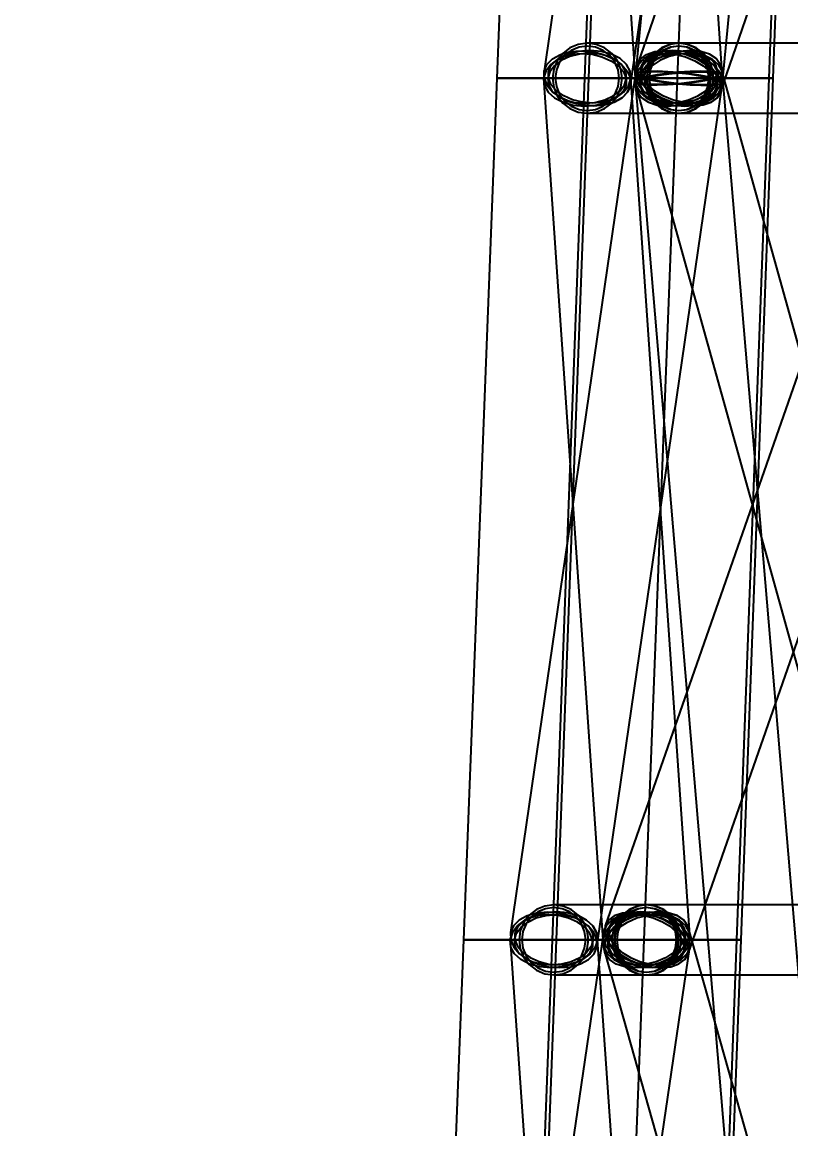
# Model space of a CAD drawing. Header units: millimetres. Extents: x -123812 to 252100, y -3000 to 639000.
# Drawn here: x -18891 to -14430, y 318903 to 325326 of the extents above; entities that cross this region are included whole.
import ezdxf

# ---------------------------------------------------------------- set-up
doc = ezdxf.new("R2010")
doc.units = ezdxf.units.MM
doc.layers.add('D-STR-DIM', color=7, linetype='Continuous', lineweight=13)
doc.layers.add('D-STR-STRC', color=7, linetype='Continuous', lineweight=25)
doc.styles.add('OpenSansCondensed-Light', font='OpenSansCondensed-Light.ttf')
doc.styles.add('TOWER_UNICODE', font='Arial Unicode.ttf')
doc.dimstyles.new('EZDXF', dxfattribs={"dimtxt": 0.25, "dimasz": 0.175, "dimexe": 0.375, "dimexo": 0.125, "dimgap": 0.1, "dimtad": 1, "dimlfac": 100, "dimzin": 12, "dimdsep": 46, "dimtxsty": 'OpenSansCondensed-Light', "dimblk": 'ARCHTICK', "dimcen": 2.5, "dimazin": 3, "dimtfac": 0.5, "dimtmove": 2, "dimatfit": 3})

# ---------------------------------------------------------------- blocks, each defined once
blk = doc.blocks.new('_ARCHTICK')
at = {"color": 0, "linetype": 'BYBLOCK', "const_width": 0.15}
blk.add_lwpolyline([(-0.5, -0.5), (0.5, 0.5)], dxfattribs=at)

msp = doc.modelspace()

# ---------------------------------------------------------------- linework, layer by layer
at = {"layer": 'D-STR-STRC'}
for points in [[(-12930.5, 350023.9), (-15332, 325023.9), (-15323.4, 325014.5), (-15298.2, 325004.2), (-15258, 324993.5), (-15205.6, 324983.3), (-15144.6, 324974.3), (-15079.2, 324967), (-15013.7, 324961.9), (-14952.7, 324959.5), (-14900.4, 324959.8), (-14860.2, 324962.8), (-14834.9, 324968.4), (-14826.3, 324976.1), (-12424.8, 349976.1)], [(-13592.3, 330080), (-15320.2, 325080), (-15322.9, 325041.4), (-15309, 325000), (-15279.4, 324958.6), (-15236.1, 324920), (-15182.2, 324886.9), (-15121.2, 324861.5), (-15057.4, 324845.5), (-14995.1, 324840), (-14938.5, 324845.5), (-14891.5, 324861.5), (-14857.2, 324886.9), (-14838.1, 324920), (-13110.2, 329920)], [(-15141.9, 330041.4), (-15861.6, 325041.4), (-15861.1, 325000), (-15843.5, 324958.6), (-15810.1, 324920), (-15763.1, 324886.9), (-15705.8, 324861.5), (-15642, 324845.5), (-15576.1, 324840), (-15512.6, 324845.5), (-15455.8, 324861.5), (-15409.6, 324886.9), (-15377.1, 324920), (-15360.6, 324958.6), (-14640.8, 329958.6)], [(-15669.8, 330000), (-15332.3, 325000), (-15327.9, 324958.6), (-15306.6, 324920), (-15269.8, 324886.9), (-15220, 324861.5), (-15160.5, 324845.5), (-15095.6, 324840), (-15029.5, 324845.5), (-14966.8, 324861.5), (-14911.8, 324886.9), (-14868.2, 324920), (-14838.9, 324958.6), (-14826.1, 325000), (-15163.5, 330000)], [(-13519.6, 325203.2), (-15079.2, 325203.2), (-15127.8, 325196.3), (-15173, 325176), (-15211.9, 325143.7), (-15241.8, 325101.6), (-15260.5, 325052.6), (-15266.9, 325000), (-15260.5, 324947.4), (-15241.8, 324898.4), (-15211.9, 324856.3), (-15173, 324824), (-15127.8, 324803.7), (-15079.2, 324796.8), (-13519.6, 324796.8)], [(-13519.6, 325203.2), (-15079.2, 325203.2), (-15127.8, 325196.3), (-15173, 325176), (-15211.9, 325143.7), (-15241.8, 325101.6), (-15260.5, 325052.6), (-15266.9, 325000), (-15260.5, 324947.4), (-15241.8, 324898.4), (-15211.9, 324856.3), (-15173, 324824), (-15127.8, 324803.7), (-15079.2, 324796.8), (-13519.6, 324796.8)], [(-13447.8, 320080.6), (-14839, 325080.6), (-14863.2, 325114), (-14902.1, 325139.6), (-14953.1, 325155.7), (-15012.7, 325161.2), (-15076.8, 325155.7), (-15141, 325139.6), (-15201.1, 325114), (-15252.9, 325080.6), (-15292.8, 325041.7), (-15318.1, 325000), (-15327.2, 324958.3), (-15319.4, 324919.4), (-13928.2, 319919.4)], [(-13760.4, 325080.6), (-15507.8, 320080.6), (-15510.6, 320041.7), (-15496.8, 320000), (-15467.4, 319958.3), (-15424.3, 319919.4), (-15370.4, 319886), (-15309.6, 319860.4), (-15245.8, 319844.3), (-15183.4, 319838.8), (-15126.8, 319844.3), (-15079.7, 319860.4), (-15045.4, 319886), (-15026.2, 319919.4), (-13278.8, 324919.4)], [(-12710.3, 300021), (-14826.1, 325021), (-14834.7, 325029.3), (-14860, 325035.5), (-14900.2, 325039.4), (-14952.6, 325040.5), (-15013.7, 325038.9), (-15079.2, 325034.7), (-15144.7, 325028), (-15205.7, 325019.5), (-15258.2, 325009.6), (-15298.4, 324999.1), (-15323.7, 324988.7), (-15332.3, 324979), (-13216.5, 299979)], [(-13688, 320203.2), (-15267, 320203.2), (-15315.6, 320196.3), (-15360.9, 320176), (-15399.7, 320143.7), (-15429.6, 320101.6), (-15448.3, 320052.6), (-15454.7, 320000), (-15448.3, 319947.4), (-15429.6, 319898.4), (-15399.7, 319856.3), (-15360.9, 319824), (-15315.6, 319803.7), (-15267, 319796.8), (-13688, 319796.8)], [(-13688, 320203.2), (-15267, 320203.2), (-15315.6, 320196.3), (-15360.9, 320176), (-15399.7, 320143.7), (-15429.6, 320101.6), (-15448.3, 320052.6), (-15454.7, 320000), (-15448.3, 319947.4), (-15429.6, 319898.4), (-15399.7, 319856.3), (-15360.9, 319824), (-15315.6, 319803.7), (-15267, 319796.8), (-13688, 319796.8)], [(-15749.6, 314958), (-15016.6, 319958), (-15017, 320000), (-15034.4, 320042), (-15067.7, 320081.2), (-15114.6, 320114.8), (-15171.8, 320140.6), (-15235.6, 320156.8), (-15301.4, 320162.4), (-15365, 320156.8), (-15421.8, 320140.6), (-15468.1, 320114.8), (-15500.7, 320081.2), (-15517.4, 320042), (-16250.4, 315042)], [(-15201.7, 315000), (-15552.5, 320000), (-15556.8, 320042), (-15578.1, 320081.2), (-15614.9, 320114.8), (-15664.7, 320140.6), (-15724.1, 320156.8), (-15789.1, 320162.4), (-15855.1, 320156.8), (-15917.8, 320140.6), (-15972.9, 320114.8), (-16016.5, 320081.2), (-16045.8, 320042), (-16058.6, 320000), (-15707.9, 315000)], [(-13616.3, 315081.2), (-15026.9, 320081.2), (-15051.2, 320114.8), (-15090.1, 320140.6), (-15141.1, 320156.8), (-15200.7, 320162.4), (-15264.8, 320156.8), (-15329, 320140.6), (-15389.1, 320114.8), (-15440.8, 320081.2), (-15480.6, 320042), (-15505.9, 320000), (-15514.9, 319958), (-15507.1, 319918.8), (-14096.5, 314918.8)]]:
    msp.add_lwpolyline(points, dxfattribs=at)
for points in [[(-16135.3, 325000), (-15087, 325000), (-14893, 330000), (-15940.4, 330000)], [(-15626.9, 325000), (-14531.5, 325000), (-14344.8, 330000), (-15437.9, 330000)], [(-15603.3, 325000), (-14555, 325000), (-14367.7, 330000), (-15415, 330000)], [(-15812.6, 325000), (-15805.7, 324947.4), (-15785.6, 324898.4), (-15753.6, 324856.3), (-15711.8, 324824), (-15663.3, 324803.7), (-15611.1, 324796.8), (-15079.2, 324796.8), (-15027, 324803.7), (-14978.4, 324824), (-14936.7, 324856.3), (-14904.7, 324898.4), (-14884.6, 324947.4), (-14877.7, 325000), (-14884.6, 325052.6), (-14904.7, 325101.6), (-14936.7, 325143.7), (-14978.4, 325176), (-15027, 325196.3), (-15079.2, 325203.2), (-15611.1, 325203.2), (-15663.3, 325196.3), (-15711.8, 325176), (-15753.6, 325143.7), (-15785.6, 325101.6), (-15805.7, 325052.6)], [(-15812.6, 325000), (-15805.7, 324947.4), (-15785.6, 324898.4), (-15753.6, 324856.3), (-15711.8, 324824), (-15663.3, 324803.7), (-15611.1, 324796.8), (-15559, 324803.7), (-15510.4, 324824), (-15468.7, 324856.3), (-15436.6, 324898.4), (-15416.5, 324947.4), (-15409.6, 325000), (-15416.5, 325052.6), (-15436.6, 325101.6), (-15468.7, 325143.7), (-15510.4, 325176), (-15559, 325196.3), (-15611.1, 325203.2), (-15663.3, 325196.3), (-15711.8, 325176), (-15753.6, 325143.7), (-15785.6, 325101.6), (-15805.7, 325052.6)], [(-15812.6, 325000), (-15805.7, 324947.4), (-15785.6, 324898.4), (-15753.6, 324856.3), (-15711.8, 324824), (-15663.3, 324803.7), (-15611.1, 324796.8), (-15079.2, 324796.8), (-15027, 324803.7), (-14978.4, 324824), (-14936.7, 324856.3), (-14904.7, 324898.4), (-14884.6, 324947.4), (-14877.7, 325000), (-14884.6, 325052.6), (-14904.7, 325101.6), (-14936.7, 325143.7), (-14978.4, 325176), (-15027, 325196.3), (-15079.2, 325203.2), (-15611.1, 325203.2), (-15663.3, 325196.3), (-15711.8, 325176), (-15753.6, 325143.7), (-15785.6, 325101.6), (-15805.7, 325052.6)], [(-15812.6, 325000), (-15805.7, 324947.4), (-15785.6, 324898.4), (-15753.6, 324856.3), (-15711.8, 324824), (-15663.3, 324803.7), (-15611.1, 324796.8), (-15559, 324803.7), (-15510.4, 324824), (-15468.7, 324856.3), (-15436.6, 324898.4), (-15416.5, 324947.4), (-15409.6, 325000), (-15416.5, 325052.6), (-15436.6, 325101.6), (-15468.7, 325143.7), (-15510.4, 325176), (-15559, 325196.3), (-15611.1, 325203.2), (-15663.3, 325196.3), (-15711.8, 325176), (-15753.6, 325143.7), (-15785.6, 325101.6), (-15805.7, 325052.6)], [(-15796.7, 325000), (-15790.4, 324951.5), (-15771.8, 324906.4), (-15742.3, 324867.6), (-15703.9, 324837.9), (-15659.1, 324819.2), (-15611.1, 324812.8), (-15563.1, 324819.2), (-15518.3, 324837.9), (-15479.9, 324867.6), (-15450.4, 324906.4), (-15431.8, 324951.5), (-15425.5, 325000), (-15431.8, 325048.5), (-15450.4, 325093.6), (-15479.9, 325132.4), (-15518.3, 325162.1), (-15563.1, 325180.8), (-15611.1, 325187.2), (-15659.1, 325180.8), (-15703.9, 325162.1), (-15742.3, 325132.4), (-15771.8, 325093.6), (-15790.4, 325048.5)], [(-15796.7, 325000), (-15790.4, 324951.5), (-15771.8, 324906.4), (-15742.3, 324867.6), (-15703.9, 324837.9), (-15659.1, 324819.2), (-15611.1, 324812.8), (-15563.1, 324819.2), (-15518.3, 324837.9), (-15479.9, 324867.6), (-15450.4, 324906.4), (-15431.8, 324951.5), (-15425.5, 325000), (-15431.8, 325048.5), (-15450.4, 325093.6), (-15479.9, 325132.4), (-15518.3, 325162.1), (-15563.1, 325180.8), (-15611.1, 325187.2), (-15659.1, 325180.8), (-15703.9, 325162.1), (-15742.3, 325132.4), (-15771.8, 325093.6), (-15790.4, 325048.5)], [(-15280.6, 325000), (-15273.8, 324947.4), (-15253.6, 324898.4), (-15221.6, 324856.3), (-15179.9, 324824), (-15131.3, 324803.7), (-15079.2, 324796.8), (-15027, 324803.7), (-14978.4, 324824), (-14936.7, 324856.3), (-14904.7, 324898.4), (-14884.6, 324947.4), (-14877.7, 325000), (-14884.6, 325052.6), (-14904.7, 325101.6), (-14936.7, 325143.7), (-14978.4, 325176), (-15027, 325196.3), (-15079.2, 325203.2), (-15131.3, 325196.3), (-15179.9, 325176), (-15221.6, 325143.7), (-15253.6, 325101.6), (-15273.8, 325052.6)], [(-15280.6, 325000), (-15273.8, 324947.4), (-15253.6, 324898.4), (-15221.6, 324856.3), (-15179.9, 324824), (-15131.3, 324803.7), (-15079.2, 324796.8), (-15027, 324803.7), (-14978.4, 324824), (-14936.7, 324856.3), (-14904.7, 324898.4), (-14884.6, 324947.4), (-14877.7, 325000), (-14884.6, 325052.6), (-14904.7, 325101.6), (-14936.7, 325143.7), (-14978.4, 325176), (-15027, 325196.3), (-15079.2, 325203.2), (-15131.3, 325196.3), (-15179.9, 325176), (-15221.6, 325143.7), (-15253.6, 325101.6), (-15273.8, 325052.6)], [(-15266.9, 325000), (-15260.5, 324947.4), (-15241.8, 324898.4), (-15211.9, 324856.3), (-15173, 324824), (-15127.8, 324803.7), (-15079.2, 324796.8), (-15030.6, 324803.7), (-14985.3, 324824), (-14946.4, 324856.3), (-14916.6, 324898.4), (-14897.8, 324947.4), (-14891.4, 325000), (-14897.8, 325052.6), (-14916.6, 325101.6), (-14946.4, 325143.7), (-14985.3, 325176), (-15030.6, 325196.3), (-15079.2, 325203.2), (-15127.8, 325196.3), (-15173, 325176), (-15211.9, 325143.7), (-15241.8, 325101.6), (-15260.5, 325052.6)], [(-15266.9, 325000), (-15260.5, 324947.4), (-15241.8, 324898.4), (-15211.9, 324856.3), (-15173, 324824), (-15127.8, 324803.7), (-15079.2, 324796.8), (-15030.6, 324803.7), (-14985.3, 324824), (-14946.4, 324856.3), (-14916.6, 324898.4), (-14897.8, 324947.4), (-14891.4, 325000), (-14897.8, 325052.6), (-14916.6, 325101.6), (-14946.4, 325143.7), (-14985.3, 325176), (-15030.6, 325196.3), (-15079.2, 325203.2), (-15127.8, 325196.3), (-15173, 325176), (-15211.9, 325143.7), (-15241.8, 325101.6), (-15260.5, 325052.6)], [(-15264.8, 325000), (-15258.4, 324951.5), (-15239.9, 324906.4), (-15210.4, 324867.6), (-15172, 324837.9), (-15127.2, 324819.2), (-15079.2, 324812.8), (-15031.1, 324819.2), (-14986.4, 324837.9), (-14947.9, 324867.6), (-14918.4, 324906.4), (-14899.9, 324951.5), (-14893.6, 325000), (-14899.9, 325048.5), (-14918.4, 325093.6), (-14947.9, 325132.4), (-14986.4, 325162.1), (-15031.1, 325180.8), (-15079.2, 325187.2), (-15127.2, 325180.8), (-15172, 325162.1), (-15210.4, 325132.4), (-15239.9, 325093.6), (-15258.4, 325048.5)], [(-15264.8, 325000), (-15258.4, 324951.5), (-15239.9, 324906.4), (-15210.4, 324867.6), (-15172, 324837.9), (-15127.2, 324819.2), (-15079.2, 324812.8), (-15031.1, 324819.2), (-14986.4, 324837.9), (-14947.9, 324867.6), (-14918.4, 324906.4), (-14899.9, 324951.5), (-14893.6, 325000), (-14899.9, 325048.5), (-14918.4, 325093.6), (-14947.9, 325132.4), (-14986.4, 325162.1), (-15031.1, 325180.8), (-15079.2, 325187.2), (-15127.2, 325180.8), (-15172, 325162.1), (-15210.4, 325132.4), (-15239.9, 325093.6), (-15258.4, 325048.5)], [(-15252.1, 325000), (-15246.2, 324951.5), (-15229, 324906.4), (-15201.5, 324867.6), (-15165.7, 324837.9), (-15123.9, 324819.2), (-15079.2, 324812.8), (-15034.4, 324819.2), (-14992.7, 324837.9), (-14956.9, 324867.6), (-14929.4, 324906.4), (-14912.1, 324951.5), (-14906.2, 325000), (-14912.1, 325048.5), (-14929.4, 325093.6), (-14956.9, 325132.4), (-14992.7, 325162.1), (-15034.4, 325180.8), (-15079.2, 325187.2), (-15123.9, 325180.8), (-15165.7, 325162.1), (-15201.5, 325132.4), (-15229, 325093.6), (-15246.2, 325048.5)], [(-15252.1, 325000), (-15246.2, 324951.5), (-15229, 324906.4), (-15201.5, 324867.6), (-15165.7, 324837.9), (-15123.9, 324819.2), (-15079.2, 324812.8), (-15034.4, 324819.2), (-14992.7, 324837.9), (-14956.9, 324867.6), (-14929.4, 324906.4), (-14912.1, 324951.5), (-14906.2, 325000), (-14912.1, 325048.5), (-14929.4, 325093.6), (-14956.9, 325132.4), (-14992.7, 325162.1), (-15034.4, 325180.8), (-15079.2, 325187.2), (-15123.9, 325180.8), (-15165.7, 325162.1), (-15201.5, 325132.4), (-15229, 325093.6), (-15246.2, 325048.5)], [(-16056, 320041.7), (-16055.5, 320000), (-16038, 319958.3), (-16004.7, 319919.4), (-15957.8, 319886), (-15900.5, 319860.4), (-15836.7, 319844.3), (-15770.8, 319838.8), (-15707.3, 319844.3), (-15650.5, 319860.4), (-15604.2, 319886), (-15571.7, 319919.4), (-15555.1, 319958.3), (-14828.7, 324958.3), (-14829.2, 325000), (-14846.7, 325041.7), (-14880, 325080.6), (-14927, 325114), (-14984.3, 325139.6), (-15048, 325155.7), (-15113.9, 325161.2), (-15177.4, 325155.7), (-15234.3, 325139.6), (-15280.5, 325114), (-15313, 325080.6), (-15329.6, 325041.7)], [(-15864.2, 325000), (-15520.1, 320000), (-15515.7, 319958.3), (-15494.4, 319919.4), (-15457.6, 319886), (-15407.8, 319860.4), (-15348.4, 319844.3), (-15283.4, 319838.8), (-15217.4, 319844.3), (-15154.7, 319860.4), (-15099.7, 319886), (-15056, 319919.4), (-15026.8, 319958.3), (-15013.9, 320000), (-15358, 325000), (-15362.4, 325041.7), (-15383.7, 325080.6), (-15420.5, 325114), (-15470.3, 325139.6), (-15529.7, 325155.7), (-15594.7, 325161.2), (-15660.7, 325155.7), (-15723.4, 325139.6), (-15778.4, 325114), (-15822.1, 325080.6), (-15851.3, 325041.7)], [(-15864.2, 325000), (-15859.9, 324958.3), (-15838.5, 324919.4), (-15801.7, 324886), (-15751.9, 324860.4), (-15692.5, 324844.3), (-15627.6, 324838.8), (-15561.5, 324844.3), (-15498.8, 324860.4), (-15443.8, 324886), (-15400.1, 324919.4), (-15370.9, 324958.3), (-15358, 325000), (-15362.4, 325041.7), (-15383.7, 325080.6), (-15420.5, 325114), (-15470.3, 325139.6), (-15529.7, 325155.7), (-15594.7, 325161.2), (-15660.7, 325155.7), (-15723.4, 325139.6), (-15778.4, 325114), (-15822.1, 325080.6), (-15851.3, 325041.7)], [(-15361.1, 325000), (-15360.6, 324958.6), (-15377.1, 324920), (-15409.6, 324886.9), (-15455.8, 324861.5), (-15512.6, 324845.5), (-15576.1, 324840), (-15642, 324845.5), (-15705.8, 324861.5), (-15763.1, 324886.9), (-15810.1, 324920), (-15843.5, 324958.6), (-15861.1, 325000), (-15861.6, 325041.4), (-15845.1, 325080), (-15812.6, 325113.1), (-15766.4, 325138.5), (-15709.6, 325154.5), (-15646.1, 325160), (-15580.2, 325154.5), (-15516.5, 325138.5), (-15459.1, 325113.1), (-15412.1, 325080), (-15378.7, 325041.4)], [(-15839.3, 325000), (-15835.4, 324962.4), (-15816.2, 324927.3), (-15783, 324897.2), (-15738.1, 324874.2), (-15684.5, 324859.6), (-15625.9, 324854.7), (-15566.4, 324859.6), (-15509.9, 324874.2), (-15460.2, 324897.2), (-15420.9, 324927.3), (-15394.5, 324962.4), (-15382.9, 325000), (-15386.9, 325037.6), (-15406.1, 325072.7), (-15439.3, 325102.8), (-15484.2, 325125.8), (-15537.7, 325140.4), (-15596.3, 325145.3), (-15655.8, 325140.4), (-15712.4, 325125.8), (-15762, 325102.8), (-15801.3, 325072.7), (-15827.7, 325037.6)], [(-15385.7, 325000), (-15385.3, 324962.7), (-15400.2, 324927.9), (-15429.4, 324898), (-15471.1, 324875.1), (-15522.3, 324860.7), (-15579.5, 324855.8), (-15638.9, 324860.7), (-15696.4, 324875.1), (-15748.1, 324898), (-15790.5, 324927.9), (-15820.6, 324962.7), (-15836.5, 325000), (-15837, 325037.3), (-15822.1, 325072.1), (-15792.8, 325102), (-15751.1, 325124.9), (-15699.9, 325139.3), (-15642.7, 325144.2), (-15583.3, 325139.3), (-15525.8, 325124.9), (-15474.1, 325102), (-15431.7, 325072.1), (-15401.6, 325037.3)], [(-14826.1, 325000), (-14838.9, 324958.6), (-14868.2, 324920), (-14911.8, 324886.9), (-14966.8, 324861.5), (-15029.5, 324845.5), (-15095.6, 324840), (-15160.5, 324845.5), (-15220, 324861.5), (-15269.8, 324886.9), (-15306.6, 324920), (-15327.9, 324958.6), (-15332.3, 325000), (-15319.4, 325041.4), (-15290.2, 325080), (-15246.5, 325113.1), (-15191.5, 325138.5), (-15128.8, 325154.5), (-15062.8, 325160), (-14997.8, 325154.5), (-14938.4, 325138.5), (-14888.6, 325113.1), (-14851.8, 325080), (-14830.4, 325041.4)], [(-15329.2, 325000), (-15311.7, 324958.3), (-15278.3, 324919.4), (-15231.4, 324886), (-15174.1, 324860.4), (-15110.3, 324844.3), (-15044.4, 324838.8), (-14980.9, 324844.3), (-14924.1, 324860.4), (-14877.8, 324886), (-14845.3, 324919.4), (-14828.7, 324958.3), (-14829.2, 325000), (-14846.7, 325041.7), (-14880, 325080.6), (-14927, 325114), (-14984.3, 325139.6), (-15048, 325155.7), (-15113.9, 325161.2), (-15177.4, 325155.7), (-15234.3, 325139.6), (-15280.5, 325114), (-15313, 325080.6), (-15329.6, 325041.7)], [(-15318.1, 325000), (-15327.2, 324958.3), (-15319.4, 324919.4), (-15295.2, 324886), (-15256.3, 324860.4), (-15205.3, 324844.3), (-15145.7, 324838.8), (-15081.6, 324844.3), (-15017.3, 324860.4), (-14957.2, 324886), (-14905.5, 324919.4), (-14865.6, 324958.3), (-14840.2, 325000), (-14831.1, 325041.7), (-14839, 325080.6), (-14863.2, 325114), (-14902.1, 325139.6), (-14953.1, 325155.7), (-15012.7, 325161.2), (-15076.8, 325155.7), (-15141, 325139.6), (-15201.1, 325114), (-15252.9, 325080.6), (-15292.8, 325041.7)], [(-14849.4, 325000), (-14835.5, 324958.6), (-14838.1, 324920), (-14857.2, 324886.9), (-14891.5, 324861.5), (-14938.5, 324845.5), (-14995.1, 324840), (-15057.4, 324845.5), (-15121.2, 324861.5), (-15182.2, 324886.9), (-15236.1, 324920), (-15279.4, 324958.6), (-15309, 325000), (-15322.9, 325041.4), (-15320.2, 325080), (-15301.1, 325113.1), (-15266.9, 325138.5), (-15219.9, 325154.5), (-15163.3, 325160), (-15100.9, 325154.5), (-15037.1, 325138.5), (-14976.2, 325113.1), (-14922.2, 325080), (-14879, 325041.4)], [(-14851, 325000), (-14862.6, 324962.7), (-14888.9, 324927.9), (-14928.3, 324898), (-14977.9, 324875.1), (-15034.4, 324860.7), (-15094, 324855.8), (-15152.5, 324860.7), (-15206.1, 324875.1), (-15251, 324898), (-15284.2, 324927.9), (-15303.4, 324962.7), (-15307.4, 325000), (-15295.8, 325037.3), (-15269.4, 325072.1), (-15230.1, 325102), (-15180.5, 325124.9), (-15123.9, 325139.3), (-15064.4, 325144.2), (-15005.8, 325139.3), (-14952.3, 325124.9), (-14907.3, 325102), (-14874.1, 325072.1), (-14854.9, 325037.3)], [(-15304.6, 325000), (-15288.8, 324962.4), (-15258.7, 324927.3), (-15216.4, 324897.2), (-15164.7, 324874.2), (-15107.3, 324859.6), (-15047.9, 324854.7), (-14990.6, 324859.6), (-14939.4, 324874.2), (-14897.7, 324897.2), (-14868.3, 324927.3), (-14853.4, 324962.4), (-14853.8, 325000), (-14869.6, 325037.6), (-14899.6, 325072.7), (-14941.9, 325102.8), (-14993.6, 325125.8), (-15051.1, 325140.4), (-15110.5, 325145.3), (-15167.8, 325140.4), (-15219, 325125.8), (-15260.7, 325102.8), (-15290, 325072.7), (-15305, 325037.6)], [(-15294.6, 325000), (-15302.8, 324962.4), (-15295.7, 324927.3), (-15273.9, 324897.2), (-15238.8, 324874.2), (-15192.9, 324859.6), (-15139.2, 324854.7), (-15081.3, 324859.6), (-15023.4, 324874.2), (-14969.2, 324897.2), (-14922.6, 324927.3), (-14886.6, 324962.4), (-14863.7, 325000), (-14855.5, 325037.6), (-14862.6, 325072.7), (-14884.4, 325102.8), (-14919.5, 325125.8), (-14965.5, 325140.4), (-15019.2, 325145.3), (-15077, 325140.4), (-15135, 325125.8), (-15189.1, 325102.8), (-15235.8, 325072.7), (-15271.8, 325037.6)], [(-14872, 325000), (-14859.5, 324962.7), (-14861.9, 324927.9), (-14879.1, 324898), (-14909.9, 324875.1), (-14952.3, 324860.7), (-15003.4, 324855.8), (-15059.6, 324860.7), (-15117.1, 324875.1), (-15172.1, 324898), (-15220.7, 324927.9), (-15259.7, 324962.7), (-15286.3, 325000), (-15298.9, 325037.3), (-15296.5, 325072.1), (-15279.3, 325102), (-15248.4, 325124.9), (-15206, 325139.3), (-15155, 325144.2), (-15098.8, 325139.3), (-15041.2, 325124.9), (-14986.3, 325102), (-14937.7, 325072.1), (-14898.7, 325037.3)], [(-16330.2, 320000), (-15280.9, 320000), (-15087, 325000), (-16135.3, 325000)], [(-15087, 325000), (-15104.8, 325000), (-15157.2, 325000), (-15240.5, 325000), (-15349, 325000), (-15475.4, 325000), (-15611.1, 325000), (-15746.8, 325000), (-15873.2, 325000), (-15981.7, 325000), (-16065, 325000), (-16117.4, 325000), (-16135.3, 325000), (-16117.4, 325000), (-16065, 325000), (-15981.7, 325000), (-15873.2, 325000), (-15746.8, 325000), (-15611.1, 325000), (-15475.4, 325000), (-15349, 325000), (-15240.5, 325000), (-15157.2, 325000), (-15104.8, 325000)], [(-15815.8, 320000), (-14718.1, 320000), (-14531.5, 325000), (-15626.9, 325000)], [(-15791.6, 320000), (-14742.4, 320000), (-14555, 325000), (-15603.3, 325000)], [(-14531.5, 325000), (-14550.1, 325000), (-14604.9, 325000), (-14691.9, 325000), (-14805.3, 325000), (-14937.4, 325000), (-15079.2, 325000), (-15220.9, 325000), (-15353, 325000), (-15466.5, 325000), (-15553.5, 325000), (-15608.2, 325000), (-15626.9, 325000), (-15608.2, 325000), (-15553.5, 325000), (-15466.5, 325000), (-15353, 325000), (-15220.9, 325000), (-15079.2, 325000), (-14937.4, 325000), (-14805.3, 325000), (-14691.9, 325000), (-14604.9, 325000), (-14550.1, 325000)], [(-14555, 325000), (-14572.9, 325000), (-14625.2, 325000), (-14708.5, 325000), (-14817.1, 325000), (-14943.5, 325000), (-15079.2, 325000), (-15214.8, 325000), (-15341.3, 325000), (-15449.8, 325000), (-15533.1, 325000), (-15585.5, 325000), (-15603.3, 325000), (-15585.5, 325000), (-15533.1, 325000), (-15449.8, 325000), (-15341.3, 325000), (-15214.8, 325000), (-15079.2, 325000), (-14943.5, 325000), (-14817.1, 325000), (-14708.5, 325000), (-14625.2, 325000), (-14572.9, 325000)], [(-15079.2, 324965.3), (-15144.7, 324961.1), (-15205.7, 324959.5), (-15258.2, 324960.6), (-15298.4, 324964.5), (-15323.7, 324970.7), (-15332.3, 324979), (-15323.7, 324988.7), (-15298.4, 324999.1), (-15258.2, 325009.6), (-15205.7, 325019.5), (-15144.7, 325028), (-15079.2, 325034.7), (-15013.7, 325038.9), (-14952.6, 325040.5), (-14900.2, 325039.4), (-14860, 325035.5), (-14834.7, 325029.3), (-14826.1, 325021), (-14834.7, 325011.3), (-14860, 325000.9), (-14900.2, 324990.4), (-14952.6, 324980.5), (-15013.7, 324972)], [(-15079.2, 325033), (-15144.6, 325038.1), (-15205.6, 325040.5), (-15258, 325040.2), (-15298.2, 325037.2), (-15323.4, 325031.6), (-15332, 325023.9), (-15323.4, 325014.5), (-15298.2, 325004.2), (-15258, 324993.5), (-15205.6, 324983.3), (-15144.6, 324974.3), (-15079.2, 324967), (-15013.7, 324961.9), (-14952.7, 324959.5), (-14900.4, 324959.8), (-14860.2, 324962.8), (-14834.9, 324968.4), (-14826.3, 324976.1), (-14834.9, 324985.5), (-14860.2, 324995.8), (-14900.4, 325006.5), (-14952.7, 325016.7), (-15013.7, 325025.7)], [(-15079.2, 324968.7), (-15138.2, 324964.9), (-15193.3, 324963.5), (-15240.5, 324964.5), (-15276.8, 324968), (-15299.6, 324973.6), (-15307.4, 324981), (-15299.6, 324989.8), (-15276.8, 324999.2), (-15240.5, 325008.7), (-15193.3, 325017.6), (-15138.2, 325025.3), (-15079.2, 325031.3), (-15020.1, 325035.1), (-14965.1, 325036.5), (-14917.8, 325035.5), (-14881.5, 325032), (-14858.8, 325026.4), (-14851, 325019), (-14858.8, 325010.2), (-14881.5, 325000.8), (-14917.8, 324991.3), (-14965.1, 324982.4), (-15020.1, 324974.7)], [(-15079.2, 325029.8), (-15138.2, 325034.3), (-15193.2, 325036.6), (-15240.4, 325036.3), (-15276.6, 325033.5), (-15299.4, 325028.5), (-15307.1, 325021.5), (-15299.4, 325013.1), (-15276.6, 325003.8), (-15240.4, 324994.2), (-15193.2, 324985), (-15138.2, 324976.8), (-15079.2, 324970.2), (-15020.2, 324965.7), (-14965.2, 324963.4), (-14918, 324963.7), (-14881.7, 324966.5), (-14859, 324971.5), (-14851.2, 324978.5), (-14859, 324986.9), (-14881.7, 324996.2), (-14918, 325005.8), (-14965.2, 325015), (-15020.2, 325023.2)], [(-16007, 320000), (-16000.2, 319947.4), (-15980, 319898.4), (-15948, 319856.3), (-15906.3, 319824), (-15857.7, 319803.7), (-15805.6, 319796.8), (-15267, 319796.8), (-15214.9, 319803.7), (-15166.3, 319824), (-15124.5, 319856.3), (-15092.5, 319898.4), (-15072.4, 319947.4), (-15065.5, 320000), (-15072.4, 320052.6), (-15092.5, 320101.6), (-15124.5, 320143.7), (-15166.3, 320176), (-15214.9, 320196.3), (-15267, 320203.2), (-15805.6, 320203.2), (-15857.7, 320196.3), (-15906.3, 320176), (-15948, 320143.7), (-15980, 320101.6), (-16000.2, 320052.6)], [(-16007, 320000), (-16000.2, 319947.4), (-15980, 319898.4), (-15948, 319856.3), (-15906.3, 319824), (-15857.7, 319803.7), (-15805.6, 319796.8), (-15753.4, 319803.7), (-15704.8, 319824), (-15663.1, 319856.3), (-15631.1, 319898.4), (-15611, 319947.4), (-15604.1, 320000), (-15611, 320052.6), (-15631.1, 320101.6), (-15663.1, 320143.7), (-15704.8, 320176), (-15753.4, 320196.3), (-15805.6, 320203.2), (-15857.7, 320196.3), (-15906.3, 320176), (-15948, 320143.7), (-15980, 320101.6), (-16000.2, 320052.6)], [(-16007, 320000), (-16000.2, 319947.4), (-15980, 319898.4), (-15948, 319856.3), (-15906.3, 319824), (-15857.7, 319803.7), (-15805.6, 319796.8), (-15267, 319796.8), (-15214.9, 319803.7), (-15166.3, 319824), (-15124.5, 319856.3), (-15092.5, 319898.4), (-15072.4, 319947.4), (-15065.5, 320000), (-15072.4, 320052.6), (-15092.5, 320101.6), (-15124.5, 320143.7), (-15166.3, 320176), (-15214.9, 320196.3), (-15267, 320203.2), (-15805.6, 320203.2), (-15857.7, 320196.3), (-15906.3, 320176), (-15948, 320143.7), (-15980, 320101.6), (-16000.2, 320052.6)], [(-16007, 320000), (-16000.2, 319947.4), (-15980, 319898.4), (-15948, 319856.3), (-15906.3, 319824), (-15857.7, 319803.7), (-15805.6, 319796.8), (-15753.4, 319803.7), (-15704.8, 319824), (-15663.1, 319856.3), (-15631.1, 319898.4), (-15611, 319947.4), (-15604.1, 320000), (-15611, 320052.6), (-15631.1, 320101.6), (-15663.1, 320143.7), (-15704.8, 320176), (-15753.4, 320196.3), (-15805.6, 320203.2), (-15857.7, 320196.3), (-15906.3, 320176), (-15948, 320143.7), (-15980, 320101.6), (-16000.2, 320052.6)], [(-15991.2, 320000), (-15984.8, 319951.5), (-15966.3, 319906.4), (-15936.8, 319867.6), (-15898.4, 319837.9), (-15853.6, 319819.2), (-15805.6, 319812.8), (-15757.5, 319819.2), (-15712.8, 319837.9), (-15674.3, 319867.6), (-15644.8, 319906.4), (-15626.3, 319951.5), (-15620, 320000), (-15626.3, 320048.5), (-15644.8, 320093.6), (-15674.3, 320132.4), (-15712.8, 320162.1), (-15757.5, 320180.8), (-15805.6, 320187.2), (-15853.6, 320180.8), (-15898.4, 320162.1), (-15936.8, 320132.4), (-15966.3, 320093.6), (-15984.8, 320048.5)], [(-15991.2, 320000), (-15984.8, 319951.5), (-15966.3, 319906.4), (-15936.8, 319867.6), (-15898.4, 319837.9), (-15853.6, 319819.2), (-15805.6, 319812.8), (-15757.5, 319819.2), (-15712.8, 319837.9), (-15674.3, 319867.6), (-15644.8, 319906.4), (-15626.3, 319951.5), (-15620, 320000), (-15626.3, 320048.5), (-15644.8, 320093.6), (-15674.3, 320132.4), (-15712.8, 320162.1), (-15757.5, 320180.8), (-15805.6, 320187.2), (-15853.6, 320180.8), (-15898.4, 320162.1), (-15936.8, 320132.4), (-15966.3, 320093.6), (-15984.8, 320048.5)], [(-15468.5, 320000), (-15461.6, 319947.4), (-15441.5, 319898.4), (-15409.4, 319856.3), (-15367.7, 319824), (-15319.1, 319803.7), (-15267, 319796.8), (-15214.9, 319803.7), (-15166.3, 319824), (-15124.5, 319856.3), (-15092.5, 319898.4), (-15072.4, 319947.4), (-15065.5, 320000), (-15072.4, 320052.6), (-15092.5, 320101.6), (-15124.5, 320143.7), (-15166.3, 320176), (-15214.9, 320196.3), (-15267, 320203.2), (-15319.1, 320196.3), (-15367.7, 320176), (-15409.4, 320143.7), (-15441.5, 320101.6), (-15461.6, 320052.6)], [(-15468.5, 320000), (-15461.6, 319947.4), (-15441.5, 319898.4), (-15409.4, 319856.3), (-15367.7, 319824), (-15319.1, 319803.7), (-15267, 319796.8), (-15214.9, 319803.7), (-15166.3, 319824), (-15124.5, 319856.3), (-15092.5, 319898.4), (-15072.4, 319947.4), (-15065.5, 320000), (-15072.4, 320052.6), (-15092.5, 320101.6), (-15124.5, 320143.7), (-15166.3, 320176), (-15214.9, 320196.3), (-15267, 320203.2), (-15319.1, 320196.3), (-15367.7, 320176), (-15409.4, 320143.7), (-15441.5, 320101.6), (-15461.6, 320052.6)], [(-15454.7, 320000), (-15448.3, 319947.4), (-15429.6, 319898.4), (-15399.7, 319856.3), (-15360.9, 319824), (-15315.6, 319803.7), (-15267, 319796.8), (-15218.4, 319803.7), (-15173.1, 319824), (-15134.2, 319856.3), (-15104.4, 319898.4), (-15085.7, 319947.4), (-15079.3, 320000), (-15085.7, 320052.6), (-15104.4, 320101.6), (-15134.2, 320143.7), (-15173.1, 320176), (-15218.4, 320196.3), (-15267, 320203.2), (-15315.6, 320196.3), (-15360.9, 320176), (-15399.7, 320143.7), (-15429.6, 320101.6), (-15448.3, 320052.6)], [(-15454.7, 320000), (-15448.3, 319947.4), (-15429.6, 319898.4), (-15399.7, 319856.3), (-15360.9, 319824), (-15315.6, 319803.7), (-15267, 319796.8), (-15218.4, 319803.7), (-15173.1, 319824), (-15134.2, 319856.3), (-15104.4, 319898.4), (-15085.7, 319947.4), (-15079.3, 320000), (-15085.7, 320052.6), (-15104.4, 320101.6), (-15134.2, 320143.7), (-15173.1, 320176), (-15218.4, 320196.3), (-15267, 320203.2), (-15315.6, 320196.3), (-15360.9, 320176), (-15399.7, 320143.7), (-15429.6, 320101.6), (-15448.3, 320052.6)], [(-15452.6, 320000), (-15446.3, 319951.5), (-15427.7, 319906.4), (-15398.2, 319867.6), (-15359.8, 319837.9), (-15315, 319819.2), (-15267, 319812.8), (-15219, 319819.2), (-15174.2, 319837.9), (-15135.8, 319867.6), (-15106.3, 319906.4), (-15087.7, 319951.5), (-15081.4, 320000), (-15087.7, 320048.5), (-15106.3, 320093.6), (-15135.8, 320132.4), (-15174.2, 320162.1), (-15219, 320180.8), (-15267, 320187.2), (-15315, 320180.8), (-15359.8, 320162.1), (-15398.2, 320132.4), (-15427.7, 320093.6), (-15446.3, 320048.5)], [(-15452.6, 320000), (-15446.3, 319951.5), (-15427.7, 319906.4), (-15398.2, 319867.6), (-15359.8, 319837.9), (-15315, 319819.2), (-15267, 319812.8), (-15219, 319819.2), (-15174.2, 319837.9), (-15135.8, 319867.6), (-15106.3, 319906.4), (-15087.7, 319951.5), (-15081.4, 320000), (-15087.7, 320048.5), (-15106.3, 320093.6), (-15135.8, 320132.4), (-15174.2, 320162.1), (-15219, 320180.8), (-15267, 320187.2), (-15315, 320180.8), (-15359.8, 320162.1), (-15398.2, 320132.4), (-15427.7, 320093.6), (-15446.3, 320048.5)], [(-15439.9, 320000), (-15434.1, 319951.5), (-15416.8, 319906.4), (-15389.3, 319867.6), (-15353.5, 319837.9), (-15311.8, 319819.2), (-15267, 319812.8), (-15222.2, 319819.2), (-15180.5, 319837.9), (-15144.7, 319867.6), (-15117.2, 319906.4), (-15099.9, 319951.5), (-15094, 320000), (-15099.9, 320048.5), (-15117.2, 320093.6), (-15144.7, 320132.4), (-15180.5, 320162.1), (-15222.2, 320180.8), (-15267, 320187.2), (-15311.8, 320180.8), (-15353.5, 320162.1), (-15389.3, 320132.4), (-15416.8, 320093.6), (-15434.1, 320048.5)], [(-15439.9, 320000), (-15434.1, 319951.5), (-15416.8, 319906.4), (-15389.3, 319867.6), (-15353.5, 319837.9), (-15311.8, 319819.2), (-15267, 319812.8), (-15222.2, 319819.2), (-15180.5, 319837.9), (-15144.7, 319867.6), (-15117.2, 319906.4), (-15099.9, 319951.5), (-15094, 320000), (-15099.9, 320048.5), (-15117.2, 320093.6), (-15144.7, 320132.4), (-15180.5, 320162.1), (-15222.2, 320180.8), (-15267, 320187.2), (-15311.8, 320180.8), (-15353.5, 320162.1), (-15389.3, 320132.4), (-15416.8, 320093.6), (-15434.1, 320048.5)], [(-15552.5, 320000), (-15565.4, 319958), (-15594.6, 319918.8), (-15638.2, 319885.2), (-15693.3, 319859.4), (-15756, 319843.2), (-15822, 319837.6), (-15887, 319843.2), (-15946.4, 319859.4), (-15996.2, 319885.2), (-16033, 319918.8), (-16054.3, 319958), (-16058.6, 320000), (-16045.8, 320042), (-16016.5, 320081.2), (-15972.9, 320114.8), (-15917.8, 320140.6), (-15855.1, 320156.8), (-15789.1, 320162.4), (-15724.1, 320156.8), (-15664.7, 320140.6), (-15614.9, 320114.8), (-15578.1, 320081.2), (-15556.8, 320042)], [(-16055.5, 320000), (-16038, 319958.3), (-16004.7, 319919.4), (-15957.8, 319886), (-15900.5, 319860.4), (-15836.7, 319844.3), (-15770.8, 319838.8), (-15707.3, 319844.3), (-15650.5, 319860.4), (-15604.2, 319886), (-15571.7, 319919.4), (-15555.1, 319958.3), (-15555.6, 320000), (-15573.1, 320041.7), (-15606.4, 320080.6), (-15653.3, 320114), (-15710.6, 320139.6), (-15774.4, 320155.7), (-15840.3, 320161.2), (-15903.8, 320155.7), (-15960.6, 320139.6), (-16006.9, 320114), (-16039.4, 320080.6), (-16056, 320041.7)], [(-15577.4, 320000), (-15589, 319962.1), (-15615.4, 319926.8), (-15654.7, 319896.5), (-15704.3, 319873.2), (-15760.9, 319858.6), (-15820.4, 319853.6), (-15879, 319858.6), (-15932.5, 319873.2), (-15977.4, 319896.5), (-16010.6, 319926.8), (-16029.8, 319962.1), (-16033.7, 320000), (-16022.1, 320037.9), (-15995.7, 320073.2), (-15956.4, 320103.5), (-15906.8, 320126.8), (-15850.3, 320141.4), (-15790.7, 320146.4), (-15732.1, 320141.4), (-15678.6, 320126.8), (-15633.7, 320103.5), (-15600.5, 320073.2), (-15581.3, 320037.9)], [(-16030.9, 320000), (-16015.2, 319962.4), (-15985.1, 319927.3), (-15942.8, 319897.2), (-15891.1, 319874.2), (-15833.6, 319859.6), (-15774.2, 319854.7), (-15717, 319859.6), (-15665.7, 319874.2), (-15624, 319897.2), (-15594.7, 319927.3), (-15579.7, 319962.4), (-15580.2, 320000), (-15596, 320037.6), (-15626, 320072.7), (-15668.3, 320102.8), (-15720, 320125.8), (-15777.5, 320140.4), (-15836.9, 320145.3), (-15894.1, 320140.4), (-15945.4, 320125.8), (-15987.1, 320102.8), (-16016.4, 320072.7), (-16031.4, 320037.6)], [(-15520.1, 320000), (-15515.7, 319958.3), (-15494.4, 319919.4), (-15457.6, 319886), (-15407.8, 319860.4), (-15348.4, 319844.3), (-15283.4, 319838.8), (-15217.4, 319844.3), (-15154.7, 319860.4), (-15099.7, 319886), (-15056, 319919.4), (-15026.8, 319958.3), (-15013.9, 320000), (-15018.3, 320041.7), (-15039.6, 320080.6), (-15076.4, 320114), (-15126.2, 320139.6), (-15185.6, 320155.7), (-15250.5, 320161.2), (-15316.6, 320155.7), (-15379.3, 320139.6), (-15434.3, 320114), (-15478, 320080.6), (-15507.2, 320041.7)], [(-15017, 320000), (-15016.6, 319958), (-15033.2, 319918.8), (-15065.8, 319885.2), (-15112.1, 319859.4), (-15169, 319843.2), (-15232.5, 319837.6), (-15298.4, 319843.2), (-15362.2, 319859.4), (-15419.4, 319885.2), (-15466.3, 319918.8), (-15499.6, 319958), (-15517, 320000), (-15517.4, 320042), (-15500.7, 320081.2), (-15468.1, 320114.8), (-15421.8, 320140.6), (-15365, 320156.8), (-15301.4, 320162.4), (-15235.6, 320156.8), (-15171.8, 320140.6), (-15114.6, 320114.8), (-15067.7, 320081.2), (-15034.4, 320042)], [(-15028.1, 320000), (-15053.4, 319958), (-15093.2, 319918.8), (-15144.9, 319885.2), (-15205, 319859.4), (-15269.2, 319843.2), (-15333.3, 319837.6), (-15392.9, 319843.2), (-15443.9, 319859.4), (-15482.8, 319885.2), (-15507.1, 319918.8), (-15514.9, 319958), (-15505.9, 320000), (-15480.6, 320042), (-15440.8, 320081.2), (-15389.1, 320114.8), (-15329, 320140.6), (-15264.8, 320156.8), (-15200.7, 320162.4), (-15141.1, 320156.8), (-15090.1, 320140.6), (-15051.2, 320114.8), (-15026.9, 320081.2), (-15019.1, 320042)], [(-15496.8, 320000), (-15467.4, 319958.3), (-15424.3, 319919.4), (-15370.4, 319886), (-15309.6, 319860.4), (-15245.8, 319844.3), (-15183.4, 319838.8), (-15126.8, 319844.3), (-15079.7, 319860.4), (-15045.4, 319886), (-15026.2, 319919.4), (-15023.4, 319958.3), (-15037.2, 320000), (-15066.6, 320041.7), (-15109.7, 320080.6), (-15163.6, 320114), (-15224.4, 320139.6), (-15288.2, 320155.7), (-15350.6, 320161.2), (-15407.2, 320155.7), (-15454.3, 320139.6), (-15488.6, 320114), (-15507.8, 320080.6), (-15510.6, 320041.7)], [(-15495.2, 320000), (-15491.3, 319962.4), (-15472, 319927.3), (-15438.8, 319897.2), (-15393.9, 319874.2), (-15340.4, 319859.6), (-15281.8, 319854.7), (-15222.3, 319859.6), (-15165.7, 319874.2), (-15116.1, 319897.2), (-15076.8, 319927.3), (-15050.4, 319962.4), (-15038.8, 320000), (-15042.7, 320037.6), (-15062, 320072.7), (-15095.1, 320102.8), (-15140, 320125.8), (-15193.6, 320140.4), (-15252.2, 320145.3), (-15311.7, 320140.4), (-15368.2, 320125.8), (-15417.9, 320102.8), (-15457.2, 320072.7), (-15483.6, 320037.6)], [(-15041.6, 320000), (-15041.2, 319962.1), (-15056.3, 319926.8), (-15085.6, 319896.5), (-15127.4, 319873.2), (-15178.7, 319858.6), (-15235.9, 319853.6), (-15295.3, 319858.6), (-15352.8, 319873.2), (-15404.4, 319896.5), (-15446.7, 319926.8), (-15476.7, 319962.1), (-15492.4, 320000), (-15492.8, 320037.9), (-15477.7, 320073.2), (-15448.3, 320103.5), (-15406.6, 320126.8), (-15355.3, 320141.4), (-15298.1, 320146.4), (-15238.7, 320141.4), (-15181.2, 320126.8), (-15129.6, 320103.5), (-15087.3, 320073.2), (-15057.3, 320037.9)], [(-15051.6, 320000), (-15074.4, 319962.1), (-15110.3, 319926.8), (-15156.9, 319896.5), (-15211.1, 319873.2), (-15269, 319858.6), (-15326.8, 319853.6), (-15380.5, 319858.6), (-15426.5, 319873.2), (-15461.6, 319896.5), (-15483.4, 319926.8), (-15490.5, 319962.1), (-15482.4, 320000), (-15459.6, 320037.9), (-15423.7, 320073.2), (-15377, 320103.5), (-15322.9, 320126.8), (-15265, 320141.4), (-15207.2, 320146.4), (-15153.5, 320141.4), (-15107.5, 320126.8), (-15072.4, 320103.5), (-15050.6, 320073.2), (-15043.5, 320037.9)], [(-15474.2, 320000), (-15447.7, 319962.4), (-15408.8, 319927.3), (-15360.3, 319897.2), (-15305.4, 319874.2), (-15247.9, 319859.6), (-15191.7, 319854.7), (-15140.6, 319859.6), (-15098.1, 319874.2), (-15067.2, 319897.2), (-15049.9, 319927.3), (-15047.3, 319962.4), (-15059.8, 320000), (-15086.3, 320037.6), (-15125.2, 320072.7), (-15173.7, 320102.8), (-15228.6, 320125.8), (-15286.1, 320140.4), (-15342.3, 320145.3), (-15393.4, 320140.4), (-15435.8, 320125.8), (-15466.8, 320102.8), (-15484.1, 320072.7), (-15486.7, 320037.6)], [(-16525.1, 315000), (-15474.9, 315000), (-15280.9, 320000), (-16330.2, 320000)], [(-15280.9, 320000), (-15298.8, 320000), (-15351.2, 320000), (-15434.6, 320000), (-15543.2, 320000), (-15669.8, 320000), (-15805.6, 320000), (-15941.3, 320000), (-16067.9, 320000), (-16176.5, 320000), (-16259.9, 320000), (-16312.3, 320000), (-16330.2, 320000), (-16312.3, 320000), (-16259.9, 320000), (-16176.5, 320000), (-16067.9, 320000), (-15941.3, 320000), (-15805.6, 320000), (-15669.8, 320000), (-15543.2, 320000), (-15434.6, 320000), (-15351.2, 320000), (-15298.8, 320000)], [(-15280.9, 320000), (-15298.8, 320000), (-15351.2, 320000), (-15434.6, 320000), (-15543.2, 320000), (-15669.8, 320000), (-15805.6, 320000), (-15941.3, 320000), (-16067.9, 320000), (-16176.5, 320000), (-16259.9, 320000), (-16312.3, 320000), (-16330.2, 320000), (-16312.3, 320000), (-16259.9, 320000), (-16176.5, 320000), (-16067.9, 320000), (-15941.3, 320000), (-15805.6, 320000), (-15669.8, 320000), (-15543.2, 320000), (-15434.6, 320000), (-15351.2, 320000), (-15298.8, 320000)], [(-15327.1, 320000), (-15343.4, 320000), (-15391.2, 320000), (-15467.2, 320000), (-15566.3, 320000), (-15681.7, 320000), (-15805.6, 320000), (-15929.4, 320000), (-16044.8, 320000), (-16143.9, 320000), (-16219.9, 320000), (-16267.7, 320000), (-16284, 320000), (-16267.7, 320000), (-16219.9, 320000), (-16143.9, 320000), (-16044.8, 320000), (-15929.4, 320000), (-15805.6, 320000), (-15681.7, 320000), (-15566.3, 320000), (-15467.2, 320000), (-15391.2, 320000), (-15343.4, 320000)], [(-15327.1, 320000), (-15343.4, 320000), (-15391.2, 320000), (-15467.2, 320000), (-15566.3, 320000), (-15681.7, 320000), (-15805.6, 320000), (-15929.4, 320000), (-16044.8, 320000), (-16143.9, 320000), (-16219.9, 320000), (-16267.7, 320000), (-16284, 320000), (-16267.7, 320000), (-16219.9, 320000), (-16143.9, 320000), (-16044.8, 320000), (-15929.4, 320000), (-15805.6, 320000), (-15681.7, 320000), (-15566.3, 320000), (-15467.2, 320000), (-15391.2, 320000), (-15343.4, 320000)], [(-16004.8, 315000), (-14904.8, 315000), (-14718.1, 320000), (-15815.8, 320000)], [(-15979.9, 315000), (-14929.7, 315000), (-14742.4, 320000), (-15791.6, 320000)], [(-14718.1, 320000), (-14736.8, 320000), (-14791.7, 320000), (-14878.9, 320000), (-14992.6, 320000), (-15124.9, 320000), (-15267, 320000), (-15409, 320000), (-15541.4, 320000), (-15655.1, 320000), (-15742.3, 320000), (-15797.1, 320000), (-15815.8, 320000), (-15797.1, 320000), (-15742.3, 320000), (-15655.1, 320000), (-15541.4, 320000), (-15409, 320000), (-15267, 320000), (-15124.9, 320000), (-14992.6, 320000), (-14878.9, 320000), (-14791.7, 320000), (-14736.8, 320000)], [(-14742.4, 320000), (-14760.2, 320000), (-14812.7, 320000), (-14896, 320000), (-15004.7, 320000), (-15131.2, 320000), (-15267, 320000), (-15402.8, 320000), (-15529.3, 320000), (-15638, 320000), (-15721.3, 320000), (-15773.7, 320000), (-15791.6, 320000), (-15773.7, 320000), (-15721.3, 320000), (-15638, 320000), (-15529.3, 320000), (-15402.8, 320000), (-15267, 320000), (-15131.2, 320000), (-15004.7, 320000), (-14896, 320000), (-14812.7, 320000), (-14760.2, 320000)], [(-14742.4, 320000), (-14760.2, 320000), (-14812.7, 320000), (-14896, 320000), (-15004.7, 320000), (-15131.2, 320000), (-15267, 320000), (-15402.8, 320000), (-15529.3, 320000), (-15638, 320000), (-15721.3, 320000), (-15773.7, 320000), (-15791.6, 320000), (-15773.7, 320000), (-15721.3, 320000), (-15638, 320000), (-15529.3, 320000), (-15402.8, 320000), (-15267, 320000), (-15131.2, 320000), (-15004.7, 320000), (-14896, 320000), (-14812.7, 320000), (-14760.2, 320000)], [(-14788.5, 320000), (-14804.8, 320000), (-14852.6, 320000), (-14928.7, 320000), (-15027.7, 320000), (-15143.2, 320000), (-15267, 320000), (-15390.8, 320000), (-15506.2, 320000), (-15605.3, 320000), (-15681.4, 320000), (-15729.2, 320000), (-15745.5, 320000), (-15729.2, 320000), (-15681.4, 320000), (-15605.3, 320000), (-15506.2, 320000), (-15390.8, 320000), (-15267, 320000), (-15143.2, 320000), (-15027.7, 320000), (-14928.7, 320000), (-14852.6, 320000), (-14804.8, 320000)], [(-14788.5, 320000), (-14804.8, 320000), (-14852.6, 320000), (-14928.7, 320000), (-15027.7, 320000), (-15143.2, 320000), (-15267, 320000), (-15390.8, 320000), (-15506.2, 320000), (-15605.3, 320000), (-15681.4, 320000), (-15729.2, 320000), (-15745.5, 320000), (-15729.2, 320000), (-15681.4, 320000), (-15605.3, 320000), (-15506.2, 320000), (-15390.8, 320000), (-15267, 320000), (-15143.2, 320000), (-15027.7, 320000), (-14928.7, 320000), (-14852.6, 320000), (-14804.8, 320000)]]:
    msp.add_lwpolyline(points, close=True, dxfattribs=at)

# ---------------------------------------------------------------- dimensions: what is measured, and where the dimension line sits
at = {"layer": 'D-STR-DIM'}
msp.add_linear_dim(base=(-112000, 0), p1=(0, 0), p2=(0, 634000), angle=90, dimstyle='EZDXF', override={"dimtxt": 8400, "dimasz": 3750, "dimexe": 2100, "dimexo": 1800, "dimgap": 2100, "dimtad": 1, "dimdec": 0, "dimlfac": 1, "dimlunit": 2, "dimtxsty": 'TOWER_UNICODE', "dimclrd": 7, "dimclre": 7, "dimclrt": 7}, dxfattribs=at).render()

doc.saveas('drawing.dxf')
